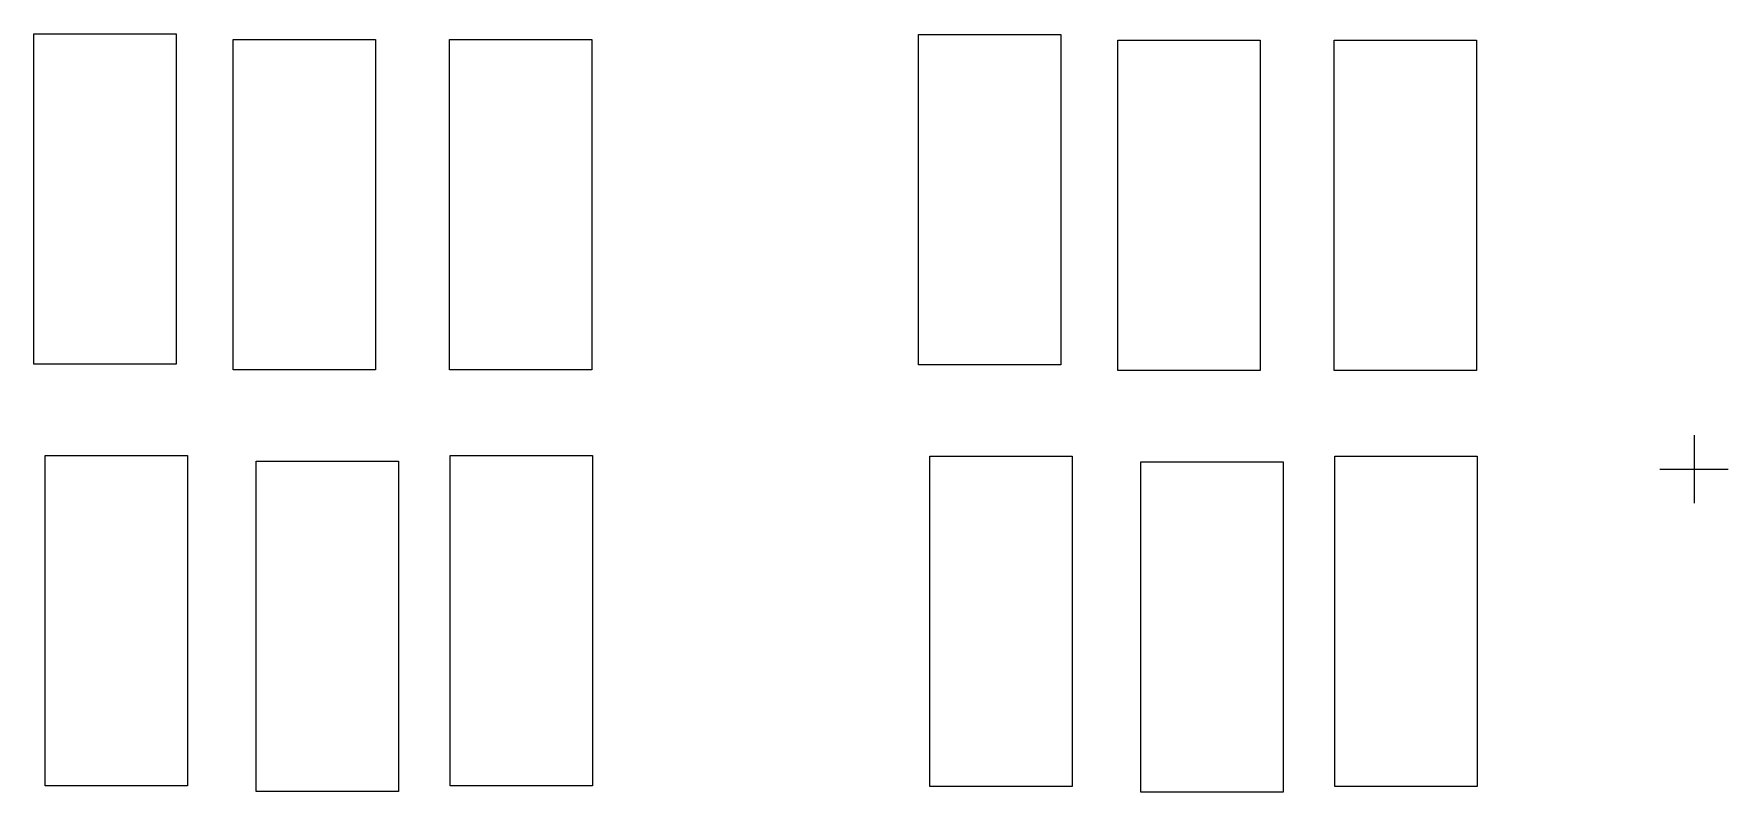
# Model space of a CAD drawing. Header units: millimetres. Extents: x 6127 to 9314, y 4730 to 7085.
# Drawn here: x 6127.4 to 6376, y 5981.6 to 6092.8 of the extents above; entities that cross this region are included whole.
import ezdxf

# ---------------------------------------------------------------- set-up
doc = ezdxf.new("R2010")
doc.units = ezdxf.units.MM
doc.header["$LTSCALE"] = 0.7
doc.layers.add('чорн', color=255, linetype='Continuous')

msp = doc.modelspace()

# ---------------------------------------------------------------- linework, layer by layer
at = {"layer": 'чорн', "color": 18, "ltscale": 0.2, "true_color": 0x000000}
for p, q in [((6371.04, 6033.92), (6371.04, 6023.92)), ((6366.04, 6028.92), (6376.04, 6028.92)), ((6366.04, 6028.92), (6366.04, 6028.92)), ((6366.04, 6028.92), (6371.04, 6028.92))]:
    msp.add_line(p, q, dxfattribs=at)
for points in [[(6127.37, 6092.76), (6148.27, 6092.76), (6148.27, 6044.31), (6127.37, 6044.31)], [(6257.21, 6092.66), (6278.1, 6092.66), (6278.1, 6044.21), (6257.21, 6044.21)], [(6156.63, 6091.92), (6177.52, 6091.92), (6177.52, 6043.48), (6156.63, 6043.48)], [(6188.39, 6091.92), (6209.28, 6091.92), (6209.28, 6043.48), (6188.39, 6043.48)], [(6286.46, 6091.82), (6307.36, 6091.82), (6307.36, 6043.37), (6286.46, 6043.37)], [(6318.22, 6091.82), (6339.12, 6091.82), (6339.12, 6043.37), (6318.22, 6043.37)], [(6129.04, 6030.95), (6149.94, 6030.95), (6149.94, 5982.5), (6129.04, 5982.5)], [(6188.48, 6030.95), (6209.37, 6030.95), (6209.37, 5982.5), (6188.48, 5982.5)], [(6258.88, 6030.84), (6279.77, 6030.84), (6279.77, 5982.4), (6258.88, 5982.4)], [(6318.31, 6030.84), (6339.21, 6030.84), (6339.21, 5982.4), (6318.31, 5982.4)], [(6160.02, 6030.11), (6180.91, 6030.11), (6180.91, 5981.67), (6160.02, 5981.67)], [(6289.85, 6030.01), (6310.75, 6030.01), (6310.75, 5981.56), (6289.85, 5981.56)]]:
    msp.add_lwpolyline(points, close=True, dxfattribs=at)

doc.saveas('drawing.dxf')
